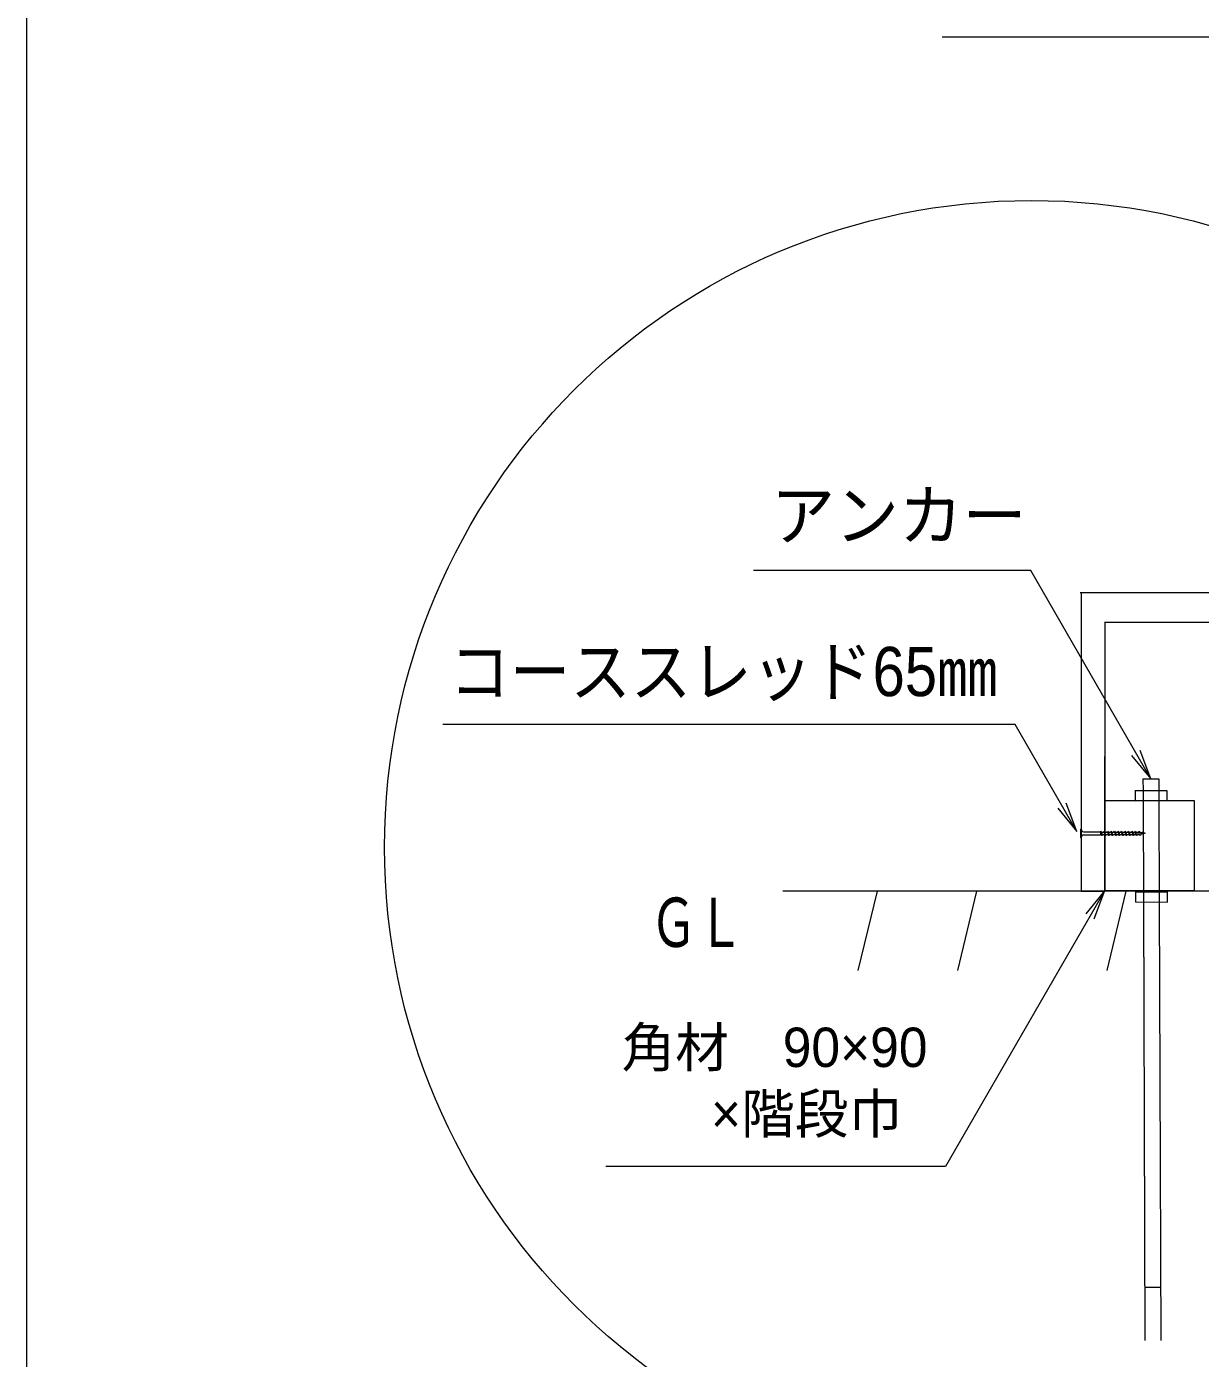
# Model space of a CAD drawing. Units: millimetres, scale not verified. Extents: x 200 to 8200, y 200 to 5740.
# Drawn here: x 200 to 1379, y 2951 to 4290 of the extents above; entities that cross this region are included whole.
import ezdxf
from ezdxf.enums import TextEntityAlignment as Align

# ---------------------------------------------------------------- set-up
doc = ezdxf.new("R2010")
doc.units = ezdxf.units.MM
doc.header["$LTSCALE"] = 20
for name, color, linetype, lineweight in [('アンカー', 7, 'Continuous', 18), ('コーススレッド', 7, 'Continuous', 18), ('ハッチング', 7, 'Continuous', 9), ('一般線', 7, 'Continuous', 20), ('図形枠', 7, 'Continuous', 15), ('図面枠-A3', 7, 'Continuous', 20), ('引出線', 7, 'Continuous', 13), ('縮尺', 7, 'Continuous', 15), ('階段本体', 7, 'Continuous', 18)]:
    doc.layers.add(name, color=color, linetype=linetype, lineweight=lineweight)
doc.layers.add('文字', color=7, linetype='Continuous')
doc.styles.add('ＭＳ Ｐゴシック', font='')
doc.styles.get('ＭＳ Ｐゴシック').set_extended_font_data('MS PGothic')

# ---------------------------------------------------------------- blocks, each defined once
blk = doc.blocks.new('open_arrow')
at = {"color": 0, "linetype": 'Continuous', "lineweight": -2}
blk.add_lwpolyline([(7.5, 1.25), (0, 0), (7.5, -1.25)], dxfattribs=at)

msp = doc.modelspace()

# ---------------------------------------------------------------- linework, layer by layer
at = {"layer": 'アンカー'}
for p, q in [((1321.66, 3533.75), (1337.81, 3533.81)), ((1321.79, 3533.66), (1321.83, 3521.58)), ((1337.79, 3533.71), (1337.83, 3521.64)), ((1345.64, 3521.66), (1313.66, 3521.56)), ((1313.83, 3520.99), (1313.86, 3512)), ((1321.83, 3521.58), (1321.86, 3511.35)), ((1337.83, 3521.64), (1337.86, 3511.4)), ((1345.66, 3521.82), (1345.7, 3511.33)), ((1373.55, 3511.4), (1283.55, 3511.4)), ((1345.7, 3511.43), (1313.86, 3511.32)), ((1345.7, 3511.43), (1313.86, 3511.32)), ((1321.86, 3511.35), (1322.2, 3409.56)), ((1337.86, 3511.4), (1338.2, 3409.61)), ((1373.55, 3421.4), (1373.55, 3511.4)), ((1283.55, 3421.4), (1373.55, 3421.4)), ((1345.98, 3419.88), (1314, 3419.77)), ((1314.17, 3419.2), (1314.2, 3410.21)), ((1346, 3420.03), (1346.03, 3409.54)), ((1346.03, 3409.64), (1314.2, 3409.53)), ((1322.2, 3409.73), (1323.65, 2969.24)), ((1322.2, 3409.56), (1323.65, 2969.24)), ((1338.2, 3409.78), (1339.65, 2969.27)), ((1338.2, 3409.61), (1339.65, 2969.29))]:
    msp.add_line(p, q, dxfattribs=at)
at = {"layer": 'コーススレッド'}
for p, q in [((1259.03, 3483.13), (1259.03, 3474.73)), ((1259.03, 3483.13), (1259.73, 3483.13)), ((1259.73, 3483.13), (1259.73, 3474.73)), ((1262.03, 3480.43), (1279.03, 3480.43)), ((1279.03, 3481.03), (1279.03, 3477.43)), ((1279.03, 3481.03), (1280.78, 3476.83)), ((1279.03, 3481.03), (1279.71, 3480.18)), ((1279.03, 3480.43), (1280.12, 3477.68)), ((1279.71, 3480.18), (1282.53, 3480.18)), ((1279.71, 3480.18), (1280.75, 3477.68)), ((1282.18, 3480.18), (1282.53, 3481.03)), ((1282.53, 3481.03), (1284.28, 3476.83)), ((1282.53, 3481.03), (1284.28, 3476.83)), ((1282.53, 3481.03), (1283.21, 3480.18)), ((1282.53, 3480.18), (1283.59, 3477.68)), ((1283.21, 3480.18), (1286.03, 3480.18)), ((1283.21, 3480.18), (1284.28, 3477.68)), ((1285.68, 3480.18), (1286.03, 3481.03)), ((1286.03, 3481.03), (1287.78, 3476.83)), ((1286.03, 3481.03), (1286.71, 3480.18)), ((1286.03, 3480.18), (1287.09, 3477.68)), ((1286.71, 3480.18), (1289.53, 3480.18)), ((1286.71, 3480.18), (1287.78, 3477.68)), ((1289.18, 3480.18), (1289.53, 3481.03)), ((1289.53, 3481.03), (1291.28, 3476.83)), ((1289.53, 3481.03), (1290.21, 3480.18)), ((1289.53, 3480.18), (1290.59, 3477.68)), ((1290.21, 3480.18), (1293.03, 3480.18)), ((1290.21, 3480.18), (1291.28, 3477.68)), ((1292.68, 3480.18), (1293.03, 3481.03)), ((1293.03, 3481.03), (1294.78, 3476.83)), ((1293.03, 3481.03), (1293.71, 3480.18)), ((1293.03, 3480.18), (1294.09, 3477.68)), ((1293.71, 3480.18), (1296.53, 3480.18)), ((1293.71, 3480.18), (1294.78, 3477.68)), ((1296.18, 3480.18), (1296.53, 3481.03)), ((1296.53, 3481.03), (1298.28, 3476.83)), ((1296.53, 3481.03), (1297.21, 3480.18)), ((1296.53, 3480.18), (1297.59, 3477.68)), ((1297.21, 3480.18), (1300.03, 3480.18)), ((1297.21, 3480.18), (1298.28, 3477.68)), ((1299.68, 3480.18), (1300.03, 3481.03)), ((1300.03, 3481.03), (1301.78, 3476.83)), ((1300.03, 3481.03), (1300.71, 3480.18)), ((1300.03, 3480.18), (1301.09, 3477.68)), ((1300.71, 3480.18), (1303.53, 3480.18)), ((1300.71, 3480.18), (1301.78, 3477.68)), ((1303.18, 3480.18), (1303.53, 3481.03)), ((1303.53, 3481.03), (1305.28, 3476.83)), ((1303.53, 3481.03), (1304.21, 3480.18)), ((1303.53, 3480.18), (1304.59, 3477.68)), ((1304.21, 3480.18), (1307.03, 3480.18)), ((1304.21, 3480.18), (1305.28, 3477.68)), ((1306.68, 3480.18), (1307.03, 3481.03)), ((1307.03, 3481.03), (1308.78, 3476.83)), ((1307.03, 3481.03), (1307.71, 3480.18)), ((1307.03, 3480.18), (1308.09, 3477.68)), ((1307.71, 3480.18), (1310.53, 3480.18)), ((1307.71, 3480.18), (1308.78, 3477.68)), ((1310.18, 3480.18), (1310.53, 3481.03)), ((1310.53, 3481.03), (1312.28, 3476.83)), ((1310.53, 3481.03), (1311.21, 3480.18)), ((1310.53, 3480.18), (1311.59, 3477.68)), ((1311.21, 3480.18), (1314.03, 3480.18)), ((1311.21, 3480.18), (1312.28, 3477.68)), ((1313.68, 3480.18), (1314.03, 3481.03)), ((1314.03, 3481.03), (1314.9, 3478.93)), ((1314.03, 3481.03), (1314.71, 3480.18)), ((1314.03, 3480.18), (1314.56, 3478.93)), ((1314.71, 3480.18), (1317.53, 3480.18)), ((1314.71, 3480.18), (1315.24, 3478.93)), ((1317.18, 3480.18), (1317.53, 3481.03)), ((1317.53, 3481.03), (1318.4, 3478.93)), ((1317.53, 3481.03), (1318.21, 3480.18)), ((1317.53, 3480.18), (1318.06, 3478.93)), ((1318.21, 3480.18), (1318.74, 3478.93)), ((1321.42, 3479.47), (1318.21, 3480.18)), ((1321.53, 3479.88), (1321.11, 3479.58)), ((1321.42, 3479.47), (1321.64, 3478.93)), ((1321.53, 3479.83), (1321.96, 3479.37)), ((1321.53, 3479.81), (1321.91, 3478.93)), ((1321.94, 3479.34), (1322.11, 3478.93)), ((1324.03, 3478.93), (1321.95, 3479.38)), ((1259.03, 3474.73), (1259.73, 3474.73)), ((1262.03, 3477.43), (1279.03, 3477.43)), ((1279.03, 3477.43), (1279.57, 3477.68)), ((1279.57, 3477.68), (1280.12, 3477.68)), ((1280.78, 3476.83), (1280.12, 3477.68)), ((1280.75, 3477.68), (1283.59, 3477.68)), ((1280.78, 3476.83), (1281.13, 3477.68)), ((1284.28, 3476.83), (1283.59, 3477.68)), ((1284.28, 3477.68), (1287.09, 3477.68)), ((1284.28, 3476.83), (1284.63, 3477.68)), ((1287.78, 3476.83), (1287.09, 3477.68)), ((1287.78, 3477.68), (1290.59, 3477.68)), ((1287.78, 3476.83), (1288.13, 3477.68)), ((1291.28, 3476.83), (1290.59, 3477.68)), ((1291.28, 3477.68), (1294.09, 3477.68)), ((1291.28, 3476.83), (1291.63, 3477.68)), ((1294.78, 3476.83), (1294.09, 3477.68)), ((1294.78, 3477.68), (1297.59, 3477.68)), ((1294.78, 3476.83), (1295.13, 3477.68)), ((1298.28, 3476.83), (1297.59, 3477.68)), ((1298.28, 3477.68), (1301.09, 3477.68)), ((1298.28, 3476.83), (1298.63, 3477.68)), ((1301.78, 3476.83), (1301.09, 3477.68)), ((1301.78, 3477.68), (1304.59, 3477.68)), ((1301.78, 3476.83), (1302.13, 3477.68)), ((1305.28, 3476.83), (1304.59, 3477.68)), ((1305.28, 3477.68), (1308.09, 3477.68)), ((1305.28, 3476.83), (1305.63, 3477.68)), ((1308.78, 3476.83), (1308.09, 3477.68)), ((1308.78, 3477.68), (1311.59, 3477.68)), ((1308.78, 3476.83), (1309.13, 3477.68)), ((1312.28, 3476.83), (1311.59, 3477.68)), ((1312.28, 3477.68), (1315.09, 3477.68)), ((1312.28, 3476.83), (1312.63, 3477.68)), ((1315.09, 3477.68), (1314.08, 3478.93)), ((1314.08, 3478.93), (1314.56, 3478.93)), ((1324.03, 3478.93), (1314.56, 3478.93)), ((1315.78, 3476.83), (1315.09, 3477.68)), ((1315.78, 3476.83), (1316.13, 3477.68)), ((1316.13, 3477.68), (1318.59, 3477.68)), ((1319.28, 3476.83), (1318.59, 3477.68)), ((1319.28, 3476.83), (1319.63, 3477.68)), ((1321.9, 3478.3), (1319.63, 3477.68)), ((1322.33, 3477.9), (1321.89, 3478.31)), ((1324.03, 3478.93), (1322.32, 3478.45)), ((1322.33, 3477.95), (1322.33, 3478.41))]:
    msp.add_line(p, q, dxfattribs=at)
for centre, radius, start, end in [((1262.75, 3483.37), 3.03, 184.54958, 256.30258), ((1262.67, 3474.56), 2.95, 102.61279, 176.53506)]:
    msp.add_arc(centre, radius, start, end, dxfattribs=at)
at = {"layer": 'ハッチング'}
for p, q in [((1054.53, 3420.92), (1035.39, 3341.13)), ((1154.53, 3420.92), (1135.39, 3341.13)), ((1304.53, 3420.92), (1285.39, 3341.13))]:
    msp.add_line(p, q, dxfattribs=at)
at = {"layer": '一般線'}
msp.add_line((1469.73, 3420.92), (959.73, 3420.92), dxfattribs=at)
at = {"layer": '図形枠'}
msp.add_circle((1209.73, 3464.82), 650, dxfattribs=at)
at = {"layer": '図面枠-A3'}
msp.add_lwpolyline([(200, 200), (8200, 200), (8200, 5740), (200, 5740)], close=True, dxfattribs=at)
at = {"layer": '引出線'}
for points in [[(1329.74, 3533.78), (1209.02, 3742.88), (930.37, 3742.88)], [(1255.42, 3480.71), (1193.29, 3588.31), (618.36, 3588.31)], [(1283.55, 3421.4), (1123.4, 3144.01), (781.93, 3144.01)]]:
    msp.add_lwpolyline(points, dxfattribs=at)
at = {"layer": '縮尺'}
msp.add_line((1119.92, 4279.34), (1697.6, 4279.34), dxfattribs=at)
at = {"layer": '階段本体'}
for p, q in [((1258.6, 3720.92), (1583.6, 3720.92)), ((1259.73, 3720.92), (1259.73, 3420.92)), ((1283.55, 3421.4), (1283.66, 3691.4)), ((1613.6, 3690.92), (1283.6, 3690.92)), ((1283.6, 3690.92), (1283.6, 3470.92)), ((1283.55, 3511.4), (1283.55, 3421.4)), ((1259.73, 3420.92), (1283.55, 3420.92)), ((1323.65, 3022.89), (1339.65, 3022.94))]:
    msp.add_line(p, q, dxfattribs=at)

# ---------------------------------------------------------------- block references
at = {"layer": '引出線', "xscale": 4, "yscale": 4}
for p, rotation in [((1329.74, 3533.78), 120), ((1255.42, 3480.71), 120), ((1283.55, 3421.4), 240)]:
    msp.add_blockref('open_arrow', p, dxfattribs=dict(at, rotation=rotation))

# ---------------------------------------------------------------- texts
at = {"layer": '文字', "style": 'ＭＳ Ｐゴシック'}
for s, width, p in [('アンカー', 0.95, (948.19, 3758.84)), ('コーススレッド65㎜', 0.9, (624.79, 3601.93)), ('ＧＬ', 0.7, (826.38, 3349.96))]:
    msp.add_text(s, height=49.49, dxfattribs=dict(at, width=width)).set_placement(p, align=Align.BOTTOM_LEFT)
for s, p in [('角材\u300090×90', (797.8, 3283.71)), ('×階段巾', (887.66, 3217.05))]:
    msp.add_text(s, height=39.59, dxfattribs=at).set_placement(p, align=Align.TOP_LEFT)

doc.saveas('drawing.dxf')
